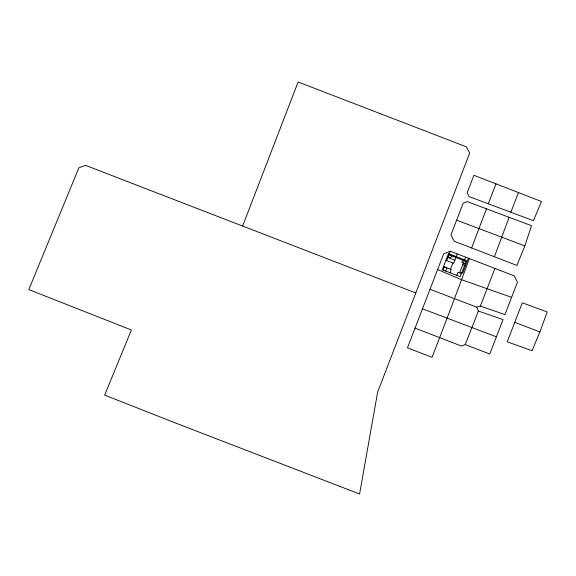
<?xml version="1.0" encoding="UTF-8"?>
<svg xmlns="http://www.w3.org/2000/svg" width="576" height="576" viewBox="0 0 576 576"><rect width="100%" height="100%" fill="white"/><g stroke="black" fill="none" stroke-linecap="round" stroke-linejoin="round"><path stroke-width="0.86" d="M524.844 245.923L531.511 225.698L467.165 201.586L463.205 203.119L450.95 234.922L454.162 241.243L516.91 265.421L524.844 245.923L456.631 220.147M509.119 217.31L494.402 256.745M486.461 208.814L471.614 247.968M242.683 225.9L298.109 81.994L466.438 146.844L469.649 153.158L377.64 392.076L359.582 494.006L171.439 421.423L104.63 395.093L131.4 330.005L28.8 289.584L78.876 167.818L85.543 165.355L415.807 292.968M430.006 289.267L476.726 307.195L480.362 306.072L504.95 314.604L517.435 282.182L514.224 275.868L450.31 251.244L443.678 253.778L407.448 347.839L432.036 357.307C444.823 324.518 457.178 291.586 469.411 258.595M443.088 270.007L444.29 266.882M446.702 260.626L450.31 251.244M445.694 271.073L446.868 268.02L443.477 266.71M451.57 255.809L450.72 258.012L447.329 256.702M450.49 269.266L452.894 263.009M450.05 272.686L451.253 269.561L443.527 266.587M457.272 253.922L453.658 263.304L445.932 260.33M456.826 275.364L458.006 272.304L461.39 273.607M462.701 260.1L461.851 262.296L465.242 263.599M465.617 257.134L459.842 272.146L462.629 273.218L468.403 258.206M476.726 307.195L478.404 311.047L503.028 319.608L489.758 354.031L465.228 344.592L461.47 346.054L415.044 328.133M514.771 322.322L507.254 341.827L532.102 350.726L540.266 330.934L547.2 311.954L522.281 302.818L514.771 322.322L539.856 331.92M480.362 306.072L494.928 268.43M488.275 203.767L533.441 220.694L541.447 201.514L473.911 175.284L467.165 192.823L469.102 196.589L488.275 203.767L495.994 183.859M510.847 212.234L518.494 192.593M465.228 344.592L478.411 311.062M511.596 297.346L461.318 279.619L437.63 269.496M496.397 336.816L422.489 308.801M449.107 254.369L456.062 257.047M448.178 254.506L466.092 261.403M447.905 257.501L454.86 260.179M462.73 264.643L465.516 265.716M448.51 253.649L442.303 269.77L460.217 276.667L466.423 260.546L448.51 253.649"/></g></svg>
